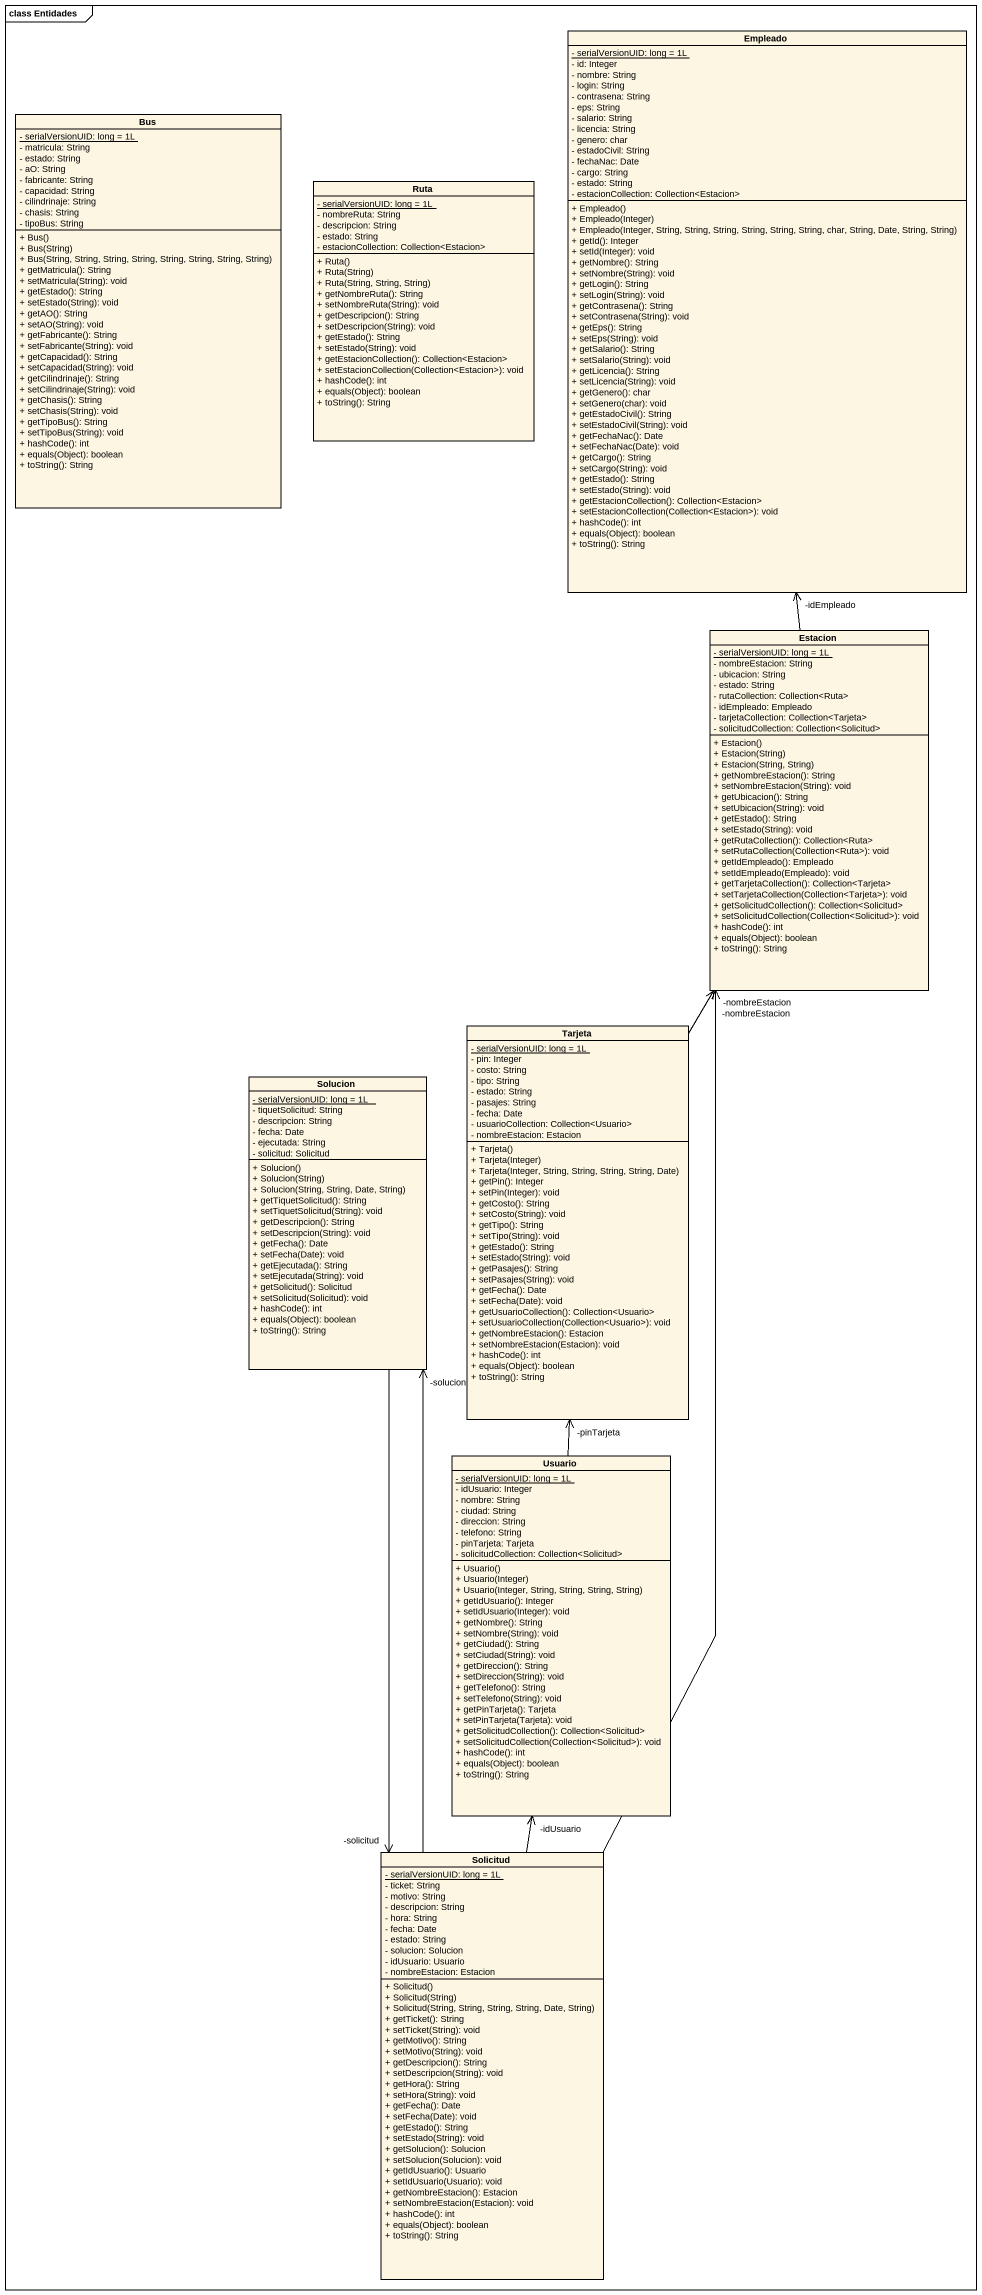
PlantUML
@startuml
mainframe class Entidades
hide circle
hide empty members
skinparam classAttributeIconSize 0
class Empleado {
  {static} - serialVersionUID: long = 1L
  - id: Integer
  - nombre: String
  - login: String
  - contrasena: String
  - eps: String
  - salario: String
  - licencia: String
  - genero: char
  - estadoCivil: String
  - fechaNac: Date
  - cargo: String
  - estado: String
  - estacionCollection: Collection<Estacion>
  + Empleado()
  + Empleado(Integer)
  + Empleado(Integer, String, String, String, String, String, String, char, String, Date, String, String)
  + getId(): Integer
  + setId(Integer): void
  + getNombre(): String
  + setNombre(String): void
  + getLogin(): String
  + setLogin(String): void
  + getContrasena(): String
  + setContrasena(String): void
  + getEps(): String
  + setEps(String): void
  + getSalario(): String
  + setSalario(String): void
  + getLicencia(): String
  + setLicencia(String): void
  + getGenero(): char
  + setGenero(char): void
  + getEstadoCivil(): String
  + setEstadoCivil(String): void
  + getFechaNac(): Date
  + setFechaNac(Date): void
  + getCargo(): String
  + setCargo(String): void
  + getEstado(): String
  + setEstado(String): void
  + getEstacionCollection(): Collection<Estacion>
  + setEstacionCollection(Collection<Estacion>): void
  + hashCode(): int
  + equals(Object): boolean
  + toString(): String
}
class Bus {
  {static} - serialVersionUID: long = 1L
  - matricula: String
  - estado: String
  - aO: String
  - fabricante: String
  - capacidad: String
  - cilindrinaje: String
  - chasis: String
  - tipoBus: String
  + Bus()
  + Bus(String)
  + Bus(String, String, String, String, String, String, String, String)
  + getMatricula(): String
  + setMatricula(String): void
  + getEstado(): String
  + setEstado(String): void
  + getAO(): String
  + setAO(String): void
  + getFabricante(): String
  + setFabricante(String): void
  + getCapacidad(): String
  + setCapacidad(String): void
  + getCilindrinaje(): String
  + setCilindrinaje(String): void
  + getChasis(): String
  + setChasis(String): void
  + getTipoBus(): String
  + setTipoBus(String): void
  + hashCode(): int
  + equals(Object): boolean
  + toString(): String
}
class Ruta {
  {static} - serialVersionUID: long = 1L
  - nombreRuta: String
  - descripcion: String
  - estado: String
  - estacionCollection: Collection<Estacion>
  + Ruta()
  + Ruta(String)
  + Ruta(String, String, String)
  + getNombreRuta(): String
  + setNombreRuta(String): void
  + getDescripcion(): String
  + setDescripcion(String): void
  + getEstado(): String
  + setEstado(String): void
  + getEstacionCollection(): Collection<Estacion>
  + setEstacionCollection(Collection<Estacion>): void
  + hashCode(): int
  + equals(Object): boolean
  + toString(): String
}
class Estacion {
  {static} - serialVersionUID: long = 1L
  - nombreEstacion: String
  - ubicacion: String
  - estado: String
  - rutaCollection: Collection<Ruta>
  - idEmpleado: Empleado
  - tarjetaCollection: Collection<Tarjeta>
  - solicitudCollection: Collection<Solicitud>
  + Estacion()
  + Estacion(String)
  + Estacion(String, String)
  + getNombreEstacion(): String
  + setNombreEstacion(String): void
  + getUbicacion(): String
  + setUbicacion(String): void
  + getEstado(): String
  + setEstado(String): void
  + getRutaCollection(): Collection<Ruta>
  + setRutaCollection(Collection<Ruta>): void
  + getIdEmpleado(): Empleado
  + setIdEmpleado(Empleado): void
  + getTarjetaCollection(): Collection<Tarjeta>
  + setTarjetaCollection(Collection<Tarjeta>): void
  + getSolicitudCollection(): Collection<Solicitud>
  + setSolicitudCollection(Collection<Solicitud>): void
  + hashCode(): int
  + equals(Object): boolean
  + toString(): String
}
class Tarjeta {
  {static} - serialVersionUID: long = 1L
  - pin: Integer
  - costo: String
  - tipo: String
  - estado: String
  - pasajes: String
  - fecha: Date
  - usuarioCollection: Collection<Usuario>
  - nombreEstacion: Estacion
  + Tarjeta()
  + Tarjeta(Integer)
  + Tarjeta(Integer, String, String, String, String, Date)
  + getPin(): Integer
  + setPin(Integer): void
  + getCosto(): String
  + setCosto(String): void
  + getTipo(): String
  + setTipo(String): void
  + getEstado(): String
  + setEstado(String): void
  + getPasajes(): String
  + setPasajes(String): void
  + getFecha(): Date
  + setFecha(Date): void
  + getUsuarioCollection(): Collection<Usuario>
  + setUsuarioCollection(Collection<Usuario>): void
  + getNombreEstacion(): Estacion
  + setNombreEstacion(Estacion): void
  + hashCode(): int
  + equals(Object): boolean
  + toString(): String
}
class Solucion {
  {static} - serialVersionUID: long = 1L
  - tiquetSolicitud: String
  - descripcion: String
  - fecha: Date
  - ejecutada: String
  - solicitud: Solicitud
  + Solucion()
  + Solucion(String)
  + Solucion(String, String, Date, String)
  + getTiquetSolicitud(): String
  + setTiquetSolicitud(String): void
  + getDescripcion(): String
  + setDescripcion(String): void
  + getFecha(): Date
  + setFecha(Date): void
  + getEjecutada(): String
  + setEjecutada(String): void
  + getSolicitud(): Solicitud
  + setSolicitud(Solicitud): void
  + hashCode(): int
  + equals(Object): boolean
  + toString(): String
}
class Usuario {
  {static} - serialVersionUID: long = 1L
  - idUsuario: Integer
  - nombre: String
  - ciudad: String
  - direccion: String
  - telefono: String
  - pinTarjeta: Tarjeta
  - solicitudCollection: Collection<Solicitud>
  + Usuario()
  + Usuario(Integer)
  + Usuario(Integer, String, String, String, String)
  + getIdUsuario(): Integer
  + setIdUsuario(Integer): void
  + getNombre(): String
  + setNombre(String): void
  + getCiudad(): String
  + setCiudad(String): void
  + getDireccion(): String
  + setDireccion(String): void
  + getTelefono(): String
  + setTelefono(String): void
  + getPinTarjeta(): Tarjeta
  + setPinTarjeta(Tarjeta): void
  + getSolicitudCollection(): Collection<Solicitud>
  + setSolicitudCollection(Collection<Solicitud>): void
  + hashCode(): int
  + equals(Object): boolean
  + toString(): String
}
class Solicitud {
  {static} - serialVersionUID: long = 1L
  - ticket: String
  - motivo: String
  - descripcion: String
  - hora: String
  - fecha: Date
  - estado: String
  - solucion: Solucion
  - idUsuario: Usuario
  - nombreEstacion: Estacion
  + Solicitud()
  + Solicitud(String)
  + Solicitud(String, String, String, String, Date, String)
  + getTicket(): String
  + setTicket(String): void
  + getMotivo(): String
  + setMotivo(String): void
  + getDescripcion(): String
  + setDescripcion(String): void
  + getHora(): String
  + setHora(String): void
  + getFecha(): Date
  + setFecha(Date): void
  + getEstado(): String
  + setEstado(String): void
  + getSolucion(): Solucion
  + setSolucion(Solucion): void
  + getIdUsuario(): Usuario
  + setIdUsuario(Usuario): void
  + getNombreEstacion(): Estacion
  + setNombreEstacion(Estacion): void
  + hashCode(): int
  + equals(Object): boolean
  + toString(): String
}
Estacion -up-> "-idEmpleado" Empleado
Tarjeta -up-> "-nombreEstacion" Estacion
Solucion --> "-solicitud" Solicitud
Usuario -up-> "-pinTarjeta" Tarjeta
Solicitud -up-> "-nombreEstacion" Estacion
Solicitud -up-> "-solucion" Solucion
Solicitud -up-> "-idUsuario" Usuario
@enduml
